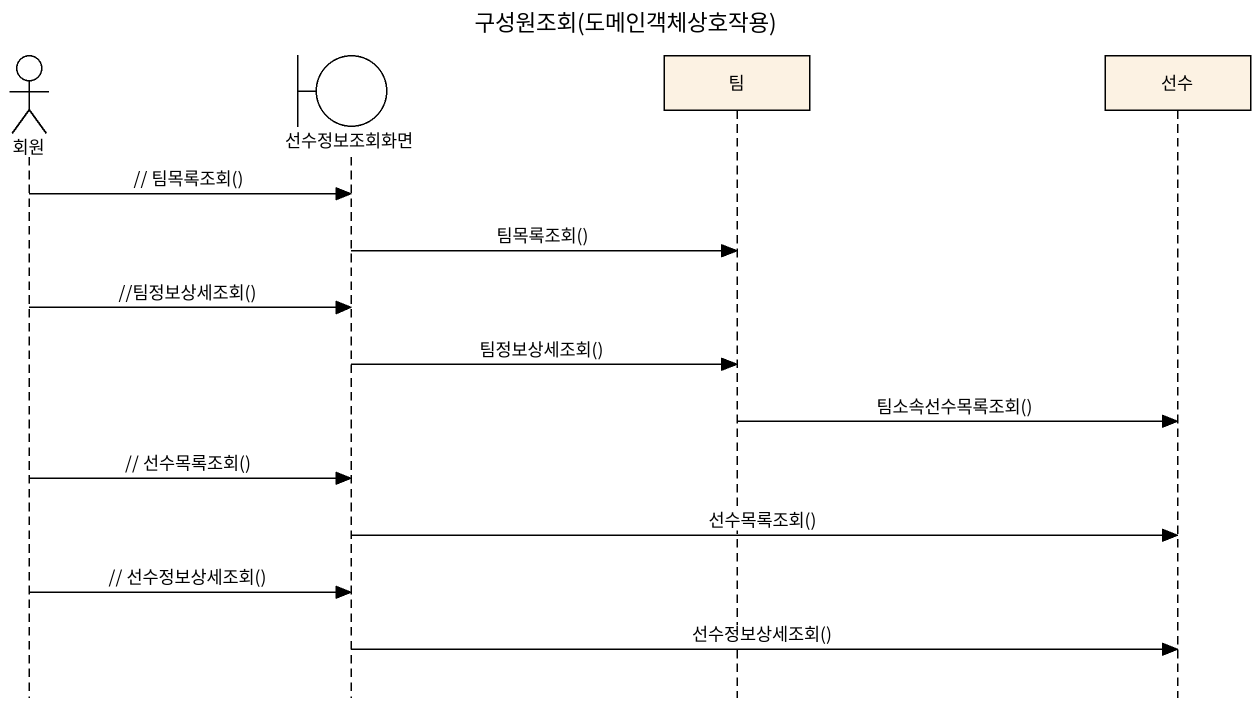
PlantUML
@startuml
title 구성원조회(도메인객체상호작용)
hide footbox
actor 회원
boundary 선수정보조회화면
participant 팀
participant 선수

회원 -> 선수정보조회화면 : // 팀목록조회()
선수정보조회화면 -> 팀 : 팀목록조회()
회원 -> 선수정보조회화면 : //팀정보상세조회()
선수정보조회화면 -> 팀 : 팀정보상세조회()
팀 -> 선수 : 팀소속선수목록조회()
회원 -> 선수정보조회화면 : // 선수목록조회()
선수정보조회화면 -> 선수 : 선수목록조회()
회원 -> 선수정보조회화면 : // 선수정보상세조회()
선수정보조회화면 -> 선수 : 선수정보상세조회()
@enduml
